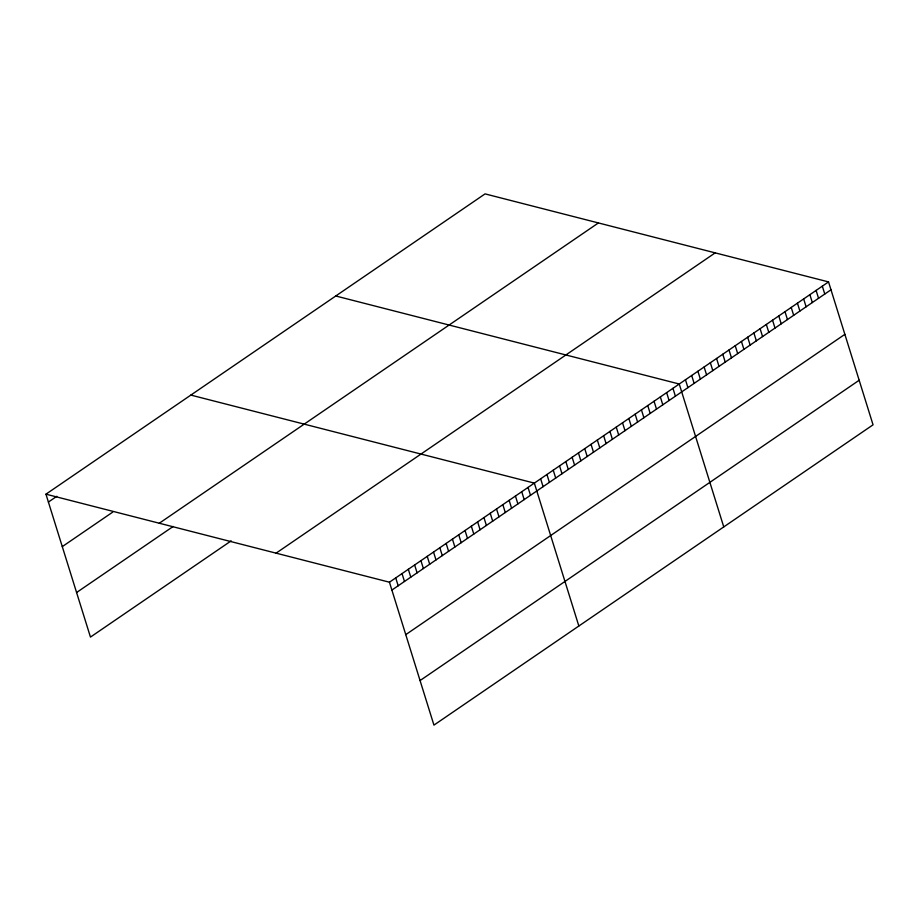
<?xml version="1.0" encoding="UTF-8"?>
<svg xmlns="http://www.w3.org/2000/svg" width="919" height="919" viewBox="0 0 919 919"><rect width="100%" height="100%" fill="white"/><g stroke="black" fill="none" stroke-linecap="round" stroke-linejoin="round"><path stroke-width="1.38" d="M45.95 494.181L485.06 193.886L828.536 281.915L873.05 424.819L433.94 725.114L389.438 582.209L45.95 494.181L90.464 637.085L231.163 540.866M48.397 502.061L56.806 496.317M62.285 546.621L112.681 512.147M159.297 523.233L598.407 222.938M76.576 592.525L173.186 526.461M276.079 553.158L715.189 252.863M389.438 582.209L828.536 281.915M391.885 590.078L830.994 289.784M405.761 634.638L844.871 334.344M420.063 680.554L859.173 380.248M335.757 295.987L679.244 384.016L723.758 526.92M190.853 395.09L534.341 483.107L578.844 626.011M822.321 286.165L824.768 294.034M816.095 290.415L818.553 298.284M809.88 294.677L812.327 302.546M803.654 298.928L806.112 306.797M797.439 303.178L799.886 311.047M791.213 307.44L793.671 315.309M784.998 311.69L787.445 319.559M778.772 315.941L781.23 323.81M772.557 320.203L775.004 328.072M766.331 324.453L768.789 332.322M760.116 328.703L762.563 336.572M753.89 332.965L756.348 340.834M747.675 337.216L750.122 345.084M741.449 341.466L743.908 349.335M735.234 345.728L737.681 353.597M729.008 349.978L731.467 357.847M722.793 354.229L725.24 362.109M716.567 358.49L719.014 366.359M710.353 362.741L712.799 370.61M704.126 366.991L706.573 374.872M697.912 371.253L700.358 379.122M691.685 375.503L694.132 383.372M685.459 379.754L687.917 387.634M672.949 388.323L675.396 396.192M666.643 392.631L669.089 400.5M660.347 396.939L662.794 404.808M654.041 401.247L656.499 409.116M647.746 405.555L650.192 413.424M641.439 409.863L643.897 417.731M635.144 414.17L637.591 422.039M628.837 418.478L631.296 426.347M622.542 422.786L624.989 430.666M616.247 427.094L618.694 434.974M609.94 431.413L612.387 439.282M603.645 435.721L606.092 443.59M597.339 440.029L599.797 447.898M591.043 444.337L593.49 452.205M584.737 448.644L587.195 456.513M578.442 452.952L580.888 460.821M572.135 457.26L574.593 465.129M565.84 461.568L568.287 469.437M559.545 465.876L561.991 473.744M553.238 470.183L555.696 478.052M546.943 474.491L549.39 482.36M540.636 478.799L543.095 486.668M528.034 487.415L530.493 495.295M521.739 491.734L524.186 499.603M515.433 496.042L517.891 503.911M509.137 500.35L511.584 508.218M502.842 504.657L505.289 512.526M496.536 508.965L498.994 516.834M490.241 513.273L492.687 521.142M483.934 517.581L486.392 525.45M477.639 521.889L480.086 529.758M471.332 526.196L473.79 534.065M465.037 530.504L467.484 538.373M458.73 534.812L461.189 542.681M452.435 539.12L454.882 546.989M446.14 543.428L448.587 551.308M439.833 547.735L442.292 555.616M433.538 552.055L435.985 559.924M427.232 556.363L429.69 564.232M420.936 560.67L423.383 568.539M414.63 564.978L417.088 572.847M408.335 569.286L410.782 577.155M402.028 573.594L404.486 581.463M395.733 577.902L398.18 585.771"/></g></svg>
